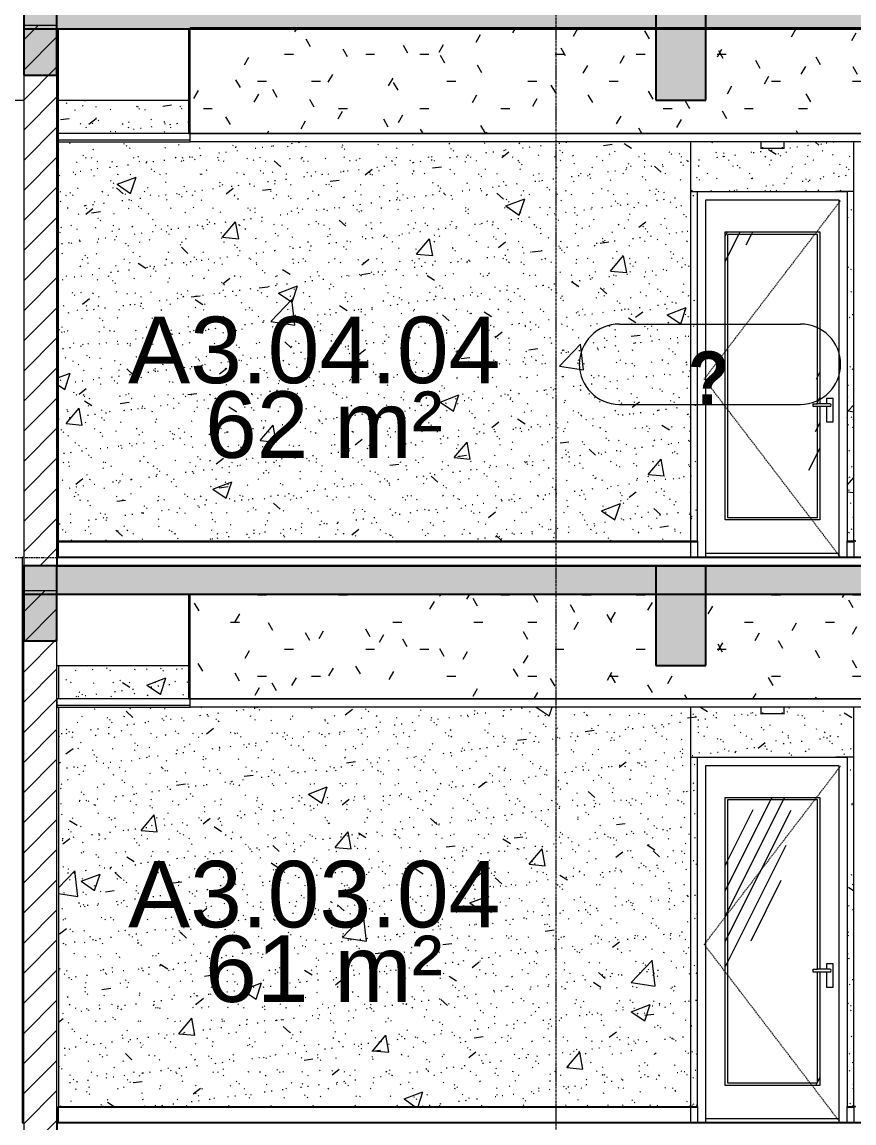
# Model space of a CAD drawing. Header units: millimetres. Extents: x 25061 to 259291, y -8723 to 35400.
# Drawn here: x 118842 to 123842, y 9000 to 15620 of the extents above; entities that cross this region are included whole.
import ezdxf

# ---------------------------------------------------------------- set-up
doc = ezdxf.new("R2010")
doc.units = ezdxf.units.MM
for name, pattern in [('Centre', [31.75, 6.35, -4.7625, 15.875, -4.7625]), ('Dash', [6.35, 3.175, -3.175]), ('Grid Line', [22.225, 12.7, -3.175, 3.175, -3.175])]:
    doc.linetypes.add(name, pattern=pattern)
for name, color, linetype, lineweight in [('0-1', 7, 'Continuous', 5), ('A-AREA-IDEN', 2, 'Continuous', 9), ('A-CLNG', 13, 'Continuous', 9), ('A-CLNG-1', 250, 'Continuous', 18), ('A-CLNG-2', 7, 'Continuous', 9), ('A-CLNG-PATT-2', 9, 'Continuous', 9), ('A-DETL-GENF-HDLN-1', 7, 'Dash', 9), ('A-DETL-GENF-HDLN-2', 1, 'Continuous', 9), ('A-DOOR', 31, 'Continuous', 9), ('A-DOOR-1', 7, 'Continuous', 9), ('A-DOOR-IDEN', 31, 'Continuous', 9), ('A-FLOR-1', 10, 'Continuous', 25), ('A-FLOR-HRAL-1', 253, 'Continuous', 9), ('A-FLOR-LEVL-2', 51, 'Centre', 9), ('A-FLOR-PATT-1', 7, 'Continuous', 9), ('A-WALL-1', 113, 'Continuous', 18), ('A-WALL-PATT-1', 7, 'Continuous', 9), ('A-WALL-PATT-2', 9, 'Continuous', 9), ('A-WALL-PATT-4', 111, 'Continuous', 9), ('E-LITE-EQPM', 33, 'Continuous', 9), ('E-LITE-EQPM-1', 7, 'Continuous', 9), ('I-WALL-1', 250, 'Continuous', 18), ('I-WALL-2', 7, 'Continuous', 9), ('I-WALL-3', 2, 'Continuous', 18), ('S-BEAM-1', 12, 'Continuous', 5), ('S-BEAM-2', 10, 'Continuous', 25), ('S-BEAM-3', 7, 'Continuous', 9), ('S-GRID-1', 1, 'Grid Line', 9)]:
    doc.layers.add(name, color=color, linetype=linetype, lineweight=lineweight)
doc.styles.add('Arial', font='arial.ttf', dxfattribs={"height": 400})
doc.styles.add('Arial_B_1', font='arialbd.ttf', dxfattribs={"width": 0.9, "height": 320})
pattern_1 = [(45, (81080.3, 14125), (-84.8528, 84.8528), [])]
pattern_2 = [(50, (81080.3, 14125), (1165.978, -102.01), [121.92, -1341.12]), (355, (81080.3, 14125), (-225.554, 1222.763), [97.536, -1072.896]), (100.451, (81177.5, 14116.5), (940.433, 1120.746), [103.616, -1139.776]), (46.184, (81080.3, 14450.1), (1734.906, -269.074), [182.88, -2011.68]), (96.636, (81224.9, 14427.7), (1519.38, 1583.536), [155.424, -1709.665]), (351.184, (81080.3, 14450.1), (1519.39, 1583.52), [146.304, -1609.344]), (21, (81242.9, 14368.8), (970.332, -654.498), [121.92, -1341.12]), (326, (81242.9, 14368.8), (395.533, 1178.804), [97.536, -1072.896]), (71.451, (81323.7, 14314.3), (1365.87, 524.296), [103.616, -1139.776]), (37.5, (81080.3, 14125), (19.767, 541.1527), [53.645, -1006.246, 53.645, -1035.507, -1076.96]), (37.5, (81080.3, 14125), (19.767, 541.1527), [-2149.043, 53.645, -1023.315]), (7.5, (81080.3, 14125), (427.646, 641.156), [53.645, -567.334, 53.645, -981.862, -410.464]), (7.5, (81080.3, 14125), (427.646, 641.156), [-1656.486, 53.645, -356.819]), (327.5, (80717.8, 14125), (867.782, -36.665), [53.645, -352.755, 53.645, -1214.323, -1682.496]), (327.5, (80717.8, 14125), (867.782, -36.665), [-1674.368, 53.645, -1628.85]), (317.5, (80555.2, 14125), (948.028, 162.731), [53.645, -474.675, 53.645, -788.416, -1194.816]), (317.5, (80555.2, 14125), (948.028, 162.731), [-1370.38, 53.645, -1141.17])]
pattern_3 = [(37.5, (81080.3, 14125), (-5.1206, 156.61216), [5.364, -118.181, 5.364, -132.812, -132.08]), (37.5, (81080.3, 14125), (-5.1206, 156.61216), [-261.722, 5.364, -126.716]), (7.5, (81080.3, 14125), (143.847, 229.3842), [5.364, -61.285, 5.364, -105.989, -42.672]), (7.5, (81080.3, 14125), (143.847, 229.3842), [-178.003, 5.364, -37.308]), (327.5, (80980.33, 14125), (253.11758, 0.46008), [5.364, -35.276, 5.364, -140.94, -191.008]), (327.5, (80980.33, 14125), (253.11758, 0.46008), [-186.944, 5.364, -185.644]), (317.5, (80980.33, 14125), (244.3381, 71.3376), [5.364, -14.956, 5.364, -90.546, -109.728]), (317.5, (80980.33, 14125), (244.3381, 71.3376), [-116.23, 5.364, -104.364])]
pattern_4 = [(63.435, (81283.5, 14226.6), (-817.87, 2453.59), [1016, -609.6, 1016, -609.6, -1292.49]), (63.435, (81283.5, 14226.6), (-817.87, 2453.59), [-3251.2, 406.4, -886.09]), (63.435, (81232.7, 14277.4), (-817.87, 2453.59), [812.8, -1016, 609.6, -609.6, -1495.69]), (63.435, (81232.7, 14277.4), (-817.87, 2453.59), [-3048, 711.2, -784.49]), (63.435, (81232.7, 14429.8), (-817.87, 2453.59), [609.6, -1219.2, 406.4, -609.6, -1698.89]), (63.435, (81232.7, 14429.8), (-817.87, 2453.59), [-2844.8, 914.4, -784.49]), (63.435, (81385.1, 14277.4), (-817.87, 2453.59), [609.6, -1219.2, 508, -2206.89]), (63.435, (81537.5, 14429.8), (-817.87, 2453.59), [304.8, -1524, 203.2, -2511.69]), (63.435, (81283.5, 14683.8), (-817.87, 2453.59), [203.2, -1524, 203.2, -812.8, -1800.49]), (63.435, (81283.5, 14683.8), (-817.87, 2453.59), [-2743.2, 508, -1292.49]), (63.435, (82197.9, 14531.4), (-817.87, 2453.59), [1016, -1524, 1219.2, -804.81]), (63.435, (82197.9, 14379), (-817.87, 2453.59), [1422.4, -1016, 1524, -601.61]), (63.435, (82299.5, 14429.8), (-817.87, 2453.59), [1625.6, -812.8, 1219.2, -886.09]), (63.435, (82451.9, 14582.2), (-817.87, 2453.59), [1016, -1422.4, 812.8, -1292.49]), (63.435, (82299.5, 14887), (-817.87, 2453.59), [508, -2032, 609.6, -1394.09]), (63.435, (82604.3, 14734.6), (-817.87, 2453.59), [406.4, -2032, 406.4, -1698.89])]
pattern_5 = [(0, (81080.3, 14125), (650.24, 162.56), [53.645, -434.035, 53.645, -434.035, -2600.96]), (0, (81080.3, 14125), (650.24, 162.56), [-975.36, 53.645, -921.715, 53.645, -434.035, -1137.92]), (0, (81080.3, 14125), (650.24, 162.56), [-2438.4, 53.645, -271.475, 53.645, -759.155]), (120, (81324.14, 14206.28), (-465.9011, 481.84436), [53.645, -434.035, 53.645, -3034.995]), (120, (81324.14, 14206.28), (-465.9011, 481.84436), [-541.325, -434.035, 53.645, -921.715, -1625.6]), (120, (81324.14, 14206.28), (-465.9011, 481.84436), [-1950.72, 53.645, -434.035, 53.645, -1084.275]), (120, (81324.14, 14206.28), (-465.9011, 481.84436), [-2492.045, -271.475, 53.645, -759.155]), (240, (81405.42, 14531.4), (-184.3389, -644.40436), [53.645, -434.035, 53.645, -3034.995]), (240, (81405.42, 14531.4), (-184.3389, -644.40436), [-541.325, -434.035, 53.645, -921.715, -1625.6]), (240, (81405.42, 14531.4), (-184.3389, -644.40436), [-1950.72, 53.645, -434.035, 53.645, -1084.275]), (240, (81405.42, 14531.4), (-184.3389, -644.40436), [-2492.045, -271.475, 53.645, -759.155])]
pattern_6 = [(45, (81080.3, 14125), (-90.50967, 90.50967), [])]

# ---------------------------------------------------------------- blocks, each defined once
blk = doc.blocks.new('NCV_TKTC_KET CAU_rvt-1-TKCS_MẶT CẮT 1')
at = {"layer": 'A-FLOR-PATT-1'}
h = blk.add_hatch(color=256, dxfattribs=at)
h.paths.add_polyline_path([(127252.4, 15580), (127252.4, 15750), (118852.4, 15750), (118852.4, 15580), (126740, 15580)])
h.paths.add_polyline_path([(33652.6, 15580), (42052.6, 15580), (42052.6, 15750), (33652.6, 15750)])
h.paths.add_polyline_path([(114352.4, 15580), (114352.4, 15750), (105952.4, 15750), (105952.4, 15580), (113942, 15580)])
h.paths.add_polyline_path([(46552.6, 15580), (54952.6, 15580), (54952.6, 15750), (46552.6, 15750)])
h = blk.add_hatch(color=256, dxfattribs=at)
h.paths.add_polyline_path([(33652.6, 12180), (42052.6, 12180), (42052.6, 12350), (33652.6, 12350), (33652.6, 12183.4)])
h.paths.add_polyline_path([(54751.6, 12180), (54952.6, 12180), (54952.6, 12350), (46552.6, 12350), (46552.6, 12180), (53151.9, 12180)])
h.paths.add_polyline_path([(127252.4, 12180), (127252.4, 12350), (118852.4, 12350), (118852.4, 12180), (126740, 12180)])
h.paths.add_polyline_path([(105952.4, 12180), (114352.4, 12180), (114352.4, 12350), (105952.4, 12350), (105952.4, 12183.4)])
at = {"layer": 'S-BEAM-1'}
for points in [[(119052.5, 15300), (119052.5, 15750), (118852.5, 15750), (118852.5, 15300)], [(122952.5, 15150), (122952.5, 15750), (122652.5, 15750), (122652.5, 15150), (122740.6, 15150)], [(119052.5, 11900), (119052.5, 12350), (118852.5, 12350), (118852.5, 11900)], [(122652.5, 11750), (122952.5, 11750), (122952.5, 12350), (122652.5, 12350), (122652.5, 12183.4)]]:
    blk.add_hatch(color=256, dxfattribs=at).paths.add_polyline_path(points)
at = {"layer": 'A-FLOR-1'}
for p, q in [((118852.4, 15750), (118852.4, 15580)), ((118852.4, 15580), (127252.4, 15580)), ((127252.4, 12350), (118852.4, 12350)), ((118852.4, 12350), (118852.4, 12180)), ((118852.4, 12180), (127252.4, 12180))]:
    blk.add_line(p, q, dxfattribs=at)
at = {"layer": 'S-BEAM-2'}
for p, q in [((118852.5, 15750), (118852.5, 15300)), ((119052.5, 15300), (119052.5, 15750)), ((122652.5, 15750), (122652.5, 15150)), ((122952.5, 15150), (122952.5, 15750)), ((118852.5, 15300), (119052.5, 15300)), ((122652.5, 15150), (122952.5, 15150)), ((119052.5, 12350), (118852.5, 12350)), ((118852.5, 12350), (118852.5, 11900)), ((119052.5, 11900), (119052.5, 12350)), ((122952.5, 12350), (122652.5, 12350)), ((122652.5, 12350), (122652.5, 11750)), ((122952.5, 11750), (122952.5, 12350)), ((118852.5, 11900), (119052.5, 11900)), ((122652.5, 11750), (122952.5, 11750))]:
    blk.add_line(p, q, dxfattribs=at)
at = {"layer": 'S-BEAM-3'}
for p, q in [((118452.5, 15150), (118852.5, 15150)), ((119062.5, 15150), (119842.5, 15150)), ((119052.5, 11750), (119842.5, 11750))]:
    blk.add_line(p, q, dxfattribs=at)
blk = doc.blocks.new('DOOR_CW_01 CANH MO-PANEL KINH - DIG_02-800x2200-CỬA NHÔM KÍNH-401063-TKCS_MẶT CẮT 1')
at = {"layer": 'A-DOOR-1'}
for p, q in [((122862.7, 7800), (122972.7, 7800)), ((122752.7, 5700), (122752.7, 5695)), ((122752.7, 5700), (122752.7, 5695)), ((122752.7, 5700), (122752.7, 5695)), ((122792.7, 5695), (122792.7, 5700)), ((122852.7, 5695), (122852.7, 5700)), ((122852.7, 5695), (122852.7, 5700)), ((122852.7, 5700), (122852.7, 5695))]:
    blk.add_line(p, q, dxfattribs=at)
blk = doc.blocks.new('DOOR_CW_01 CANH MO-PANEL KINH - DIW_01-900x2200-CỬA GỖ VÂN LAMINATE-553375-TKCS_MẶT CẮT 1')
at = {"layer": 'A-DOOR-1'}
for p, q in [((123842.7, 7800), (123732.7, 7800)), ((123852.7, 5695), (123852.7, 5700)), ((123852.7, 5695), (123852.7, 5700)), ((123852.7, 5695), (123852.7, 5700)), ((123912.7, 5695), (123912.7, 5700)), ((123952.7, 5700), (123952.7, 5695)), ((123952.7, 5700), (123952.7, 5695)), ((123952.7, 5695), (123952.7, 5700))]:
    blk.add_line(p, q, dxfattribs=at)
blk = doc.blocks.new('LIC_09 - ĐÈN LED DOWNLIGHT ÂM TRẦN_ P_9W - 6000K - LIC_09 - ĐÈN LED DOWNLIGHT ÂM TRẦN_ P_9W_ ÁNH SÁNG TRẮNG 6000K-517041-TKCS_MẶT CẮT 1')
at = {"layer": 'E-LITE-EQPM-1'}
for p, q in [((123283.1, 8100), (123283.1, 8060)), ((123423.1, 8060), (123423.1, 8100)), ((123424.4, 8060), (123281.7, 8060)), ((123353.1, 8060), (123283.1, 8060)), ((123293.1, 8068), (123293.1, 8065)), ((123423.1, 8060), (123353.1, 8060)), ((123413.1, 8065), (123413.1, 8068))]:
    blk.add_line(p, q, dxfattribs=at)
blk = doc.blocks.new('DOOR_CW_01 CANH MO-PANEL KINH - DIG_01-900x2200-CỬA NHÔM KÍNH-V31-TKCS_MẶT CẮT 1')
at = {"layer": 'A-DETL-GENF-HDLN-2'}
h = blk.add_hatch(dxfattribs=at)
h.set_pattern_fill('FP_13', color=256, style=0, pattern_type=2)
h.set_pattern_definition(pattern_4)
h.paths.add_polyline_path([(123067.5, 12626), (123637.5, 12626), (123637.5, 13307.5), (123622.5, 13307.5), (123622.5, 12641), (123082.5, 12641), (123082.5, 14343), (123622.5, 14343), (123622.5, 13324.5), (123637.5, 13324.5), (123637.5, 14358), (123067.5, 14358), (123067.5, 12641)])
h = blk.add_hatch(dxfattribs=at)
h.set_pattern_fill('FP_13', color=256, style=0, pattern_type=2)
h.set_pattern_definition(pattern_4)
h.paths.add_polyline_path([(123082.5, 12641), (123622.5, 12641), (123622.5, 13307.5), (123596.7, 13307.5), (123596.7, 13324.5), (123622.5, 13324.5), (123622.5, 14343), (123082.5, 14343)])
at = {"layer": 'A-DETL-GENF-HDLN-1'}
for p, q in [((122942.5, 13473.5), (123762.5, 14547)), ((123762.5, 12400), (122942.5, 13473.5))]:
    blk.add_line(p, q, dxfattribs=at)
at = {"layer": 'A-DOOR-1'}
for p, q in [((122952.5, 12400), (122952.5, 14550)), ((122952.5, 14550), (123752.5, 14550)), ((123752.5, 14550), (123752.5, 12400)), ((123067.5, 14358), (123637.5, 14358)), ((123067.5, 12626), (123067.5, 14358)), ((123622.5, 14343), (123082.5, 14343)), ((123082.5, 14343), (123082.5, 12641)), ((123622.5, 13324.5), (123622.5, 14343)), ((123637.5, 14358), (123637.5, 13324.5)), ((123596.7, 13324.5), (123622.5, 13324.5)), ((123596.7, 13307.5), (123596.7, 13324.5)), ((123622.5, 13307.5), (123596.7, 13307.5)), ((123697.5, 13324.5), (123622.5, 13324.5)), ((123622.5, 12641), (123622.5, 13307.5)), ((123697.5, 13307.5), (123622.5, 13307.5)), ((123637.5, 13307.5), (123637.5, 12626)), ((123677.7, 13356), (123677.7, 13324.5)), ((123717.3, 13356), (123677.7, 13356)), ((123677.7, 13307.5), (123677.7, 13216)), ((123717.3, 13216), (123717.3, 13356)), ((123677.7, 13216), (123717.3, 13216)), ((123637.5, 12626), (123067.5, 12626)), ((123082.5, 12641), (123622.5, 12641)), ((122902.5, 12500), (122902.5, 12495)), ((123802.5, 12495), (123802.5, 12500)), ((122952.5, 12426), (123752.5, 12426))]:
    blk.add_line(p, q, dxfattribs=at)
for start, end in [(0, 90), (270, 0)]:
    blk.add_arc((123697.5, 13316), 8.5, start, end, dxfattribs=at)
blk = doc.blocks.new('Railing - Railing-915991-TKCS_MẶT CẮT 1')
at = {"layer": 'A-FLOR-HRAL-1'}
for p, q in [((119062.5, 12495), (119052.5, 12495)), ((119052.5, 12495), (119052.5, 12400)), ((119062.5, 12400), (119062.5, 12495)), ((119062.5, 12495), (122862.5, 12495)), ((122862.5, 12400), (122862.5, 12495)), ((119052.5, 12400), (119062.5, 12400))]:
    blk.add_line(p, q, dxfattribs=at)
blk = doc.blocks.new('Railing - Railing-V38-TKCS_MẶT CẮT 1')
at = {"layer": 'A-FLOR-HRAL-1'}
for p, q in [((122862.5, 12495), (122902.5, 12495)), ((122902.5, 12495), (122902.5, 12400))]:
    blk.add_line(p, q, dxfattribs=at)
blk = doc.blocks.new('Railing - Railing-V39-TKCS_MẶT CẮT 1')
at = {"layer": 'A-FLOR-HRAL-1'}
for p, q in [((123802.5, 12400), (123802.5, 12495)), ((123802.5, 12495), (123842.5, 12495)), ((123842.5, 12495), (123842.5, 12400))]:
    blk.add_line(p, q, dxfattribs=at)
blk = doc.blocks.new('CL_01-VÁCH DỰNG THẠCH CAO CĂN HỘ LOẠI 1-5A4 - CL_01-VÁCH DỰNG THẠCH CAO CĂN HỘ LOẠI 1A-5-V40-TKCS_MẶT CẮT 1')
at = {"layer": 'A-CLNG-PATT-2'}
h = blk.add_hatch(dxfattribs=at)
h.set_pattern_fill('FP_1', color=256, style=0, pattern_type=2)
h.set_pattern_definition(pattern_5)
h.paths.add_polyline_path([(125452.5, 14950), (125452.6, 14950), (125452.5, 15580), (122952.5, 15580), (122952.5, 15150), (122652.5, 15150), (122652.5, 15580), (119852.5, 15580), (119852.5, 14950), (125140.2, 14950)])
at = {"layer": 'A-CLNG-1'}
for p, q in [((119852.5, 15580), (119842.5, 15580)), ((119842.5, 15580), (119842.5, 14950)), ((119852.5, 14950), (119852.5, 15580)), ((125462.6, 15580), (125452.6, 15580)), ((125452.6, 15580), (125452.6, 14950)), ((125462.6, 14950), (125462.6, 15580)), ((119842.5, 14950), (119852.5, 14950)), ((125452.6, 14950), (125462.6, 14950))]:
    blk.add_line(p, q, dxfattribs=at)
at = {"layer": 'A-CLNG-2'}
blk.add_line((125452.5, 14950), (119852.5, 14950), dxfattribs=at)
blk = doc.blocks.new('NCV_TKTC_TANG 3 - 4_rvt-1-TKCS_MẶT CẮT 1')
at = {"layer": 'A-WALL-PATT-1'}
h = blk.add_hatch(dxfattribs=at)
h.set_pattern_fill('FP_3', color=256, style=0, pattern_type=2)
h.set_pattern_definition(pattern_1)
h.paths.add_polyline_path([(119062.5, 12500), (119062.5, 15580), (119052.5, 15580), (119052.5, 12500)])
at = {"layer": 'A-WALL-PATT-2'}
h = blk.add_hatch(dxfattribs=at)
h.set_pattern_fill('FP_4', color=256, style=0, pattern_type=2)
h.set_pattern_definition(pattern_2)
h.paths.add_polyline_path([(119062.5, 12500), (122862.5, 12500), (122862.5, 14900), (119062.5, 14900), (119062.5, 14616.3)])
h.paths.add_polyline_path([(119842.5, 14950), (119842.5, 15150), (119062.5, 15150), (119062.5, 14950)])
h = blk.add_hatch(dxfattribs=at)
h.set_pattern_fill('FP_5', color=256, style=0, pattern_type=2)
h.set_pattern_definition(pattern_3)
h.paths.add_polyline_path([(119062.5, 12500), (122862.5, 12500), (122862.5, 14900), (119062.5, 14900), (119062.5, 14616.3)])
h.paths.add_polyline_path([(119842.5, 14950), (119842.5, 15150), (119062.5, 15150), (119062.5, 14950)])
h = blk.add_hatch(dxfattribs=at)
h.set_pattern_fill('FP_4', color=256, style=0, pattern_type=2)
h.set_pattern_definition(pattern_2)
h.paths.add_polyline_path([(123842.5, 12500), (123842.5, 14900), (123422.8, 14900), (123422.8, 14860), (123282.8, 14860), (123282.8, 14900), (122862.5, 14900), (122862.5, 12500), (122902.5, 12500), (122902.5, 14600), (123802.5, 14600), (123802.5, 12500)])
h = blk.add_hatch(dxfattribs=at)
h.set_pattern_fill('FP_5', color=256, style=0, pattern_type=2)
h.set_pattern_definition(pattern_3)
h.paths.add_polyline_path([(123842.5, 12500), (123842.5, 14900), (123422.8, 14900), (123422.8, 14860), (123282.8, 14860), (123282.8, 14900), (122862.5, 14900), (122862.5, 12500), (122902.5, 12500), (122902.5, 14600), (123802.5, 14600), (123802.5, 12500)])
at = {"layer": 'A-CLNG-1'}
for p, q in [((125452.5, 15585), (119852.5, 15585)), ((119852.5, 15585), (119852.5, 15580)), ((119852.5, 15580), (125452.5, 15580)), ((119852.5, 14950), (119052.5, 14950)), ((119052.5, 14950), (119052.5, 14900)), ((119052.5, 14900), (119852.5, 14900)), ((119852.5, 14900), (119852.5, 14950))]:
    blk.add_line(p, q, dxfattribs=at)
at = {"layer": 'A-CLNG-2'}
for p, q in [((119852.5, 14910), (119052.5, 14910)), ((119852.5, 14950), (125452.5, 14950)), ((125452.5, 14900), (119852.5, 14900))]:
    blk.add_line(p, q, dxfattribs=at)
at = {"layer": 'A-FLOR-1'}
for p, q in [((125852.5, 12400), (119052.5, 12400)), ((119052.5, 12400), (119052.5, 12350)), ((119052.5, 12350), (125852.5, 12350))]:
    blk.add_line(p, q, dxfattribs=at)
at = {"layer": 'I-WALL-1'}
for p, q in [((119062.5, 15580), (119052.5, 15580)), ((119052.5, 15580), (119052.5, 12500)), ((119062.5, 12500), (119062.5, 15580)), ((119052.5, 12500), (119062.5, 12500))]:
    blk.add_line(p, q, dxfattribs=at)
at = {"layer": 'I-WALL-2'}
for p, q in [((122862.5, 12500), (122862.5, 14900)), ((123842.5, 12500), (123842.5, 14900)), ((122902.5, 12500), (122902.5, 14600)), ((122902.5, 14600), (123802.5, 14600)), ((123802.5, 14600), (123802.5, 12500)), ((119062.5, 12500), (122862.5, 12500)), ((122862.5, 12500), (122902.5, 12500)), ((123802.5, 12500), (123842.5, 12500)), ((123852.5, 12500), (123842.5, 12500))]:
    blk.add_line(p, q, dxfattribs=at)
at = {"layer": ''}
for name in ['Railing - Railing-915991-TKCS_MẶT CẮT 1', 'Railing - Railing-V38-TKCS_MẶT CẮT 1', 'Railing - Railing-V39-TKCS_MẶT CẮT 1']:
    blk.add_blockref(name, (0, 0), dxfattribs=at)
at = {"layer": 'A-CLNG'}
blk.add_blockref('CL_01-VÁCH DỰNG THẠCH CAO CĂN HỘ LOẠI 1-5A4 - CL_01-VÁCH DỰNG THẠCH CAO CĂN HỘ LOẠI 1A-5-V40-TKCS_MẶT CẮT 1', (0, 0), dxfattribs=at)
at = {"layer": 'A-DOOR'}
for name, p in [('DOOR_CW_01 CANH MO-PANEL KINH - DIG_02-800x2200-CỬA NHÔM KÍNH-401063-TKCS_MẶT CẮT 1', (-0.2, 6800)), ('DOOR_CW_01 CANH MO-PANEL KINH - DIW_01-900x2200-CỬA GỖ VÂN LAMINATE-553375-TKCS_MẶT CẮT 1', (-0.2, 6800)), ('DOOR_CW_01 CANH MO-PANEL KINH - DIG_01-900x2200-CỬA NHÔM KÍNH-V31-TKCS_MẶT CẮT 1', (0, 0))]:
    blk.add_blockref(name, p, dxfattribs=at)
at = {"layer": 'E-LITE-EQPM'}
blk.add_blockref('LIC_09 - ĐÈN LED DOWNLIGHT ÂM TRẦN_ P_9W - 6000K - LIC_09 - ĐÈN LED DOWNLIGHT ÂM TRẦN_ P_9W_ ÁNH SÁNG TRẮNG 6000K-517041-TKCS_MẶT CẮT 1', (-0.2, 6800), dxfattribs=at)
blk = doc.blocks.new('DOOR_CW_01 CANH MO-PANEL KINH - DIG_01-900x2200-CỬA NHÔM KÍNH-V96-TKCS_MẶT CẮT 1')
at = {"layer": 'A-DETL-GENF-HDLN-2'}
h = blk.add_hatch(dxfattribs=at)
h.set_pattern_fill('FP_13', color=256, style=0, pattern_type=2)
h.set_pattern_definition(pattern_4)
h.paths.add_polyline_path([(123067.5, 9226), (123637.5, 9226), (123637.5, 9907.5), (123622.5, 9907.5), (123622.5, 9241), (123082.5, 9241), (123082.5, 10943), (123622.5, 10943), (123622.5, 9924.5), (123637.5, 9924.5), (123637.5, 10958), (123067.5, 10958), (123067.5, 9241)])
h = blk.add_hatch(dxfattribs=at)
h.set_pattern_fill('FP_13', color=256, style=0, pattern_type=2)
h.set_pattern_definition(pattern_4)
h.paths.add_polyline_path([(123540.5, 9241), (123622.5, 9241), (123622.5, 9907.5), (123596.7, 9907.5), (123596.7, 9924.5), (123622.5, 9924.5), (123622.5, 10943), (123082.5, 10943), (123082.5, 9241)])
at = {"layer": 'A-DETL-GENF-HDLN-1'}
for p, q in [((122942.5, 10073.5), (123762.5, 11147)), ((123762.5, 9000), (122942.5, 10073.5))]:
    blk.add_line(p, q, dxfattribs=at)
at = {"layer": 'A-DOOR-1'}
for p, q in [((122952.5, 9000), (122952.5, 11150)), ((122952.5, 11150), (123752.5, 11150)), ((123752.5, 11150), (123752.5, 9000)), ((123067.5, 10958), (123637.5, 10958)), ((123067.5, 9226), (123067.5, 10958)), ((123622.5, 10943), (123082.5, 10943)), ((123082.5, 10943), (123082.5, 9241)), ((123622.5, 9924.5), (123622.5, 10943)), ((123637.5, 10958), (123637.5, 9924.5)), ((123677.7, 9956), (123677.7, 9924.5)), ((123717.3, 9956), (123677.7, 9956)), ((123717.3, 9816), (123717.3, 9956)), ((123596.7, 9924.5), (123622.5, 9924.5)), ((123596.7, 9907.5), (123596.7, 9924.5)), ((123622.5, 9907.5), (123596.7, 9907.5)), ((123697.5, 9924.5), (123622.5, 9924.5)), ((123622.5, 9241), (123622.5, 9907.5)), ((123697.5, 9907.5), (123622.5, 9907.5)), ((123637.5, 9907.5), (123637.5, 9226)), ((123677.7, 9907.5), (123677.7, 9816)), ((123677.7, 9816), (123717.3, 9816)), ((123637.5, 9226), (123067.5, 9226)), ((123082.5, 9241), (123622.5, 9241)), ((122902.5, 9100), (122902.5, 9095)), ((123802.5, 9095), (123802.5, 9100)), ((122952.5, 9026), (123752.5, 9026))]:
    blk.add_line(p, q, dxfattribs=at)
for start, end in [(0, 90), (270, 0)]:
    blk.add_arc((123697.5, 9916), 8.5, start, end, dxfattribs=at)
blk = doc.blocks.new('CL_01-VÁCH DỰNG THẠCH CAO CĂN HỘ LOẠI 1-5A4 - CL_01-VÁCH DỰNG THẠCH CAO CĂN HỘ LOẠI 1A-5-V101-TKCS_MẶT CẮT 1')
at = {"layer": 'A-CLNG-PATT-2'}
h = blk.add_hatch(dxfattribs=at)
h.set_pattern_fill('FP_1', color=256, style=0, pattern_type=2)
h.set_pattern_definition(pattern_5)
h.paths.add_polyline_path([(125452.6, 11550), (125452.5, 12180), (122952.5, 12180), (122952.5, 11750), (122652.5, 11750), (122652.5, 12180), (119852.5, 12180), (119852.5, 11550), (125452.5, 11550)])
at = {"layer": 'A-CLNG-1'}
for p, q in [((119852.5, 12180), (119842.5, 12180)), ((119842.5, 12180), (119842.5, 11550)), ((119852.5, 11550), (119852.5, 12180)), ((125462.6, 12180), (125452.6, 12180)), ((125452.6, 12180), (125452.6, 11550)), ((125462.6, 11550), (125462.6, 12180)), ((119842.5, 11550), (119852.5, 11550)), ((125452.6, 11550), (125462.6, 11550))]:
    blk.add_line(p, q, dxfattribs=at)
at = {"layer": 'A-CLNG-2'}
blk.add_line((125452.5, 11550), (119852.5, 11550), dxfattribs=at)
blk = doc.blocks.new('NCV_TKTC_TANG 3 - 4_rvt-2-TKCS_MẶT CẮT 1')
at = {"layer": 'A-WALL-PATT-2'}
h = blk.add_hatch(dxfattribs=at)
h.set_pattern_fill('FP_4', color=256, style=0, pattern_type=2)
h.set_pattern_definition(pattern_2)
h.paths.add_polyline_path([(119062.5, 9100), (122862.5, 9100), (122862.5, 11500), (119062.5, 11500), (119062.5, 9142.3)])
h.paths.add_polyline_path([(119062.5, 11550), (119842.5, 11550), (119842.5, 11750), (119062.5, 11750)])
h = blk.add_hatch(dxfattribs=at)
h.set_pattern_fill('FP_5', color=256, style=0, pattern_type=2)
h.set_pattern_definition(pattern_3)
h.paths.add_polyline_path([(119062.5, 9100), (122862.5, 9100), (122862.5, 11500), (119062.5, 11500), (119062.5, 9142.3)])
h.paths.add_polyline_path([(119062.5, 11550), (119842.5, 11550), (119842.5, 11750), (119062.5, 11750)])
h = blk.add_hatch(dxfattribs=at)
h.set_pattern_fill('FP_4', color=256, style=0, pattern_type=2)
h.set_pattern_definition(pattern_2)
h.paths.add_polyline_path([(122902.5, 9100), (122902.5, 11200), (123802.5, 11200), (123802.5, 9100), (123842.5, 9100), (123842.5, 11500), (123422.8, 11500), (123422.8, 11460), (123282.8, 11460), (123282.8, 11500), (122862.5, 11500), (122862.5, 9100)])
h = blk.add_hatch(dxfattribs=at)
h.set_pattern_fill('FP_5', color=256, style=0, pattern_type=2)
h.set_pattern_definition(pattern_3)
h.paths.add_polyline_path([(122902.5, 9100), (122902.5, 11200), (123802.5, 11200), (123802.5, 9100), (123842.5, 9100), (123842.5, 11500), (123422.8, 11500), (123422.8, 11460), (123282.8, 11460), (123282.8, 11500), (122862.5, 11500), (122862.5, 9100)])
at = {"layer": 'A-CLNG-1'}
for p, q in [((119852.5, 11550), (119052.5, 11550)), ((119052.5, 11550), (119052.5, 11500)), ((119852.5, 11500), (119852.5, 11550)), ((119052.5, 11500), (119852.5, 11500))]:
    blk.add_line(p, q, dxfattribs=at)
at = {"layer": 'A-CLNG-2'}
for p, q in [((119852.5, 11550), (125452.5, 11550)), ((119852.5, 11510), (119052.5, 11510)), ((125452.5, 11500), (119852.5, 11500))]:
    blk.add_line(p, q, dxfattribs=at)
at = {"layer": 'A-FLOR-1'}
for p, q in [((125852.5, 9000), (119052.5, 9000)), ((119052.5, 9000), (119052.5, 8950))]:
    blk.add_line(p, q, dxfattribs=at)
at = {"layer": 'I-WALL-2'}
for p, q in [((119062.5, 11750), (119062.5, 11550)), ((119062.5, 11500.1), (119062.5, 9100)), ((122862.5, 9100), (122862.5, 11500)), ((123842.5, 9100), (123842.5, 11500)), ((122902.5, 9100), (122902.5, 11200)), ((122902.5, 11200), (123802.5, 11200)), ((123802.5, 11200), (123802.5, 9100)), ((119062.5, 9100), (122862.5, 9100)), ((122862.5, 9100), (122902.5, 9100)), ((123802.5, 9100), (123842.5, 9100)), ((123852.5, 9100), (123842.5, 9100))]:
    blk.add_line(p, q, dxfattribs=at)
at = {"layer": ''}
for name in ['Railing - Railing-915991-TKCS_MẶT CẮT 1', 'Railing - Railing-V38-TKCS_MẶT CẮT 1', 'Railing - Railing-V39-TKCS_MẶT CẮT 1']:
    blk.add_blockref(name, (0, -3400), dxfattribs=at)
at = {"layer": 'A-CLNG'}
blk.add_blockref('CL_01-VÁCH DỰNG THẠCH CAO CĂN HỘ LOẠI 1-5A4 - CL_01-VÁCH DỰNG THẠCH CAO CĂN HỘ LOẠI 1A-5-V101-TKCS_MẶT CẮT 1', (0, 0), dxfattribs=at)
at = {"layer": 'A-DOOR'}
for name, p in [('DOOR_CW_01 CANH MO-PANEL KINH - DIG_02-800x2200-CỬA NHÔM KÍNH-401063-TKCS_MẶT CẮT 1', (-0.2, 3400)), ('DOOR_CW_01 CANH MO-PANEL KINH - DIW_01-900x2200-CỬA GỖ VÂN LAMINATE-553375-TKCS_MẶT CẮT 1', (-0.2, 3400)), ('DOOR_CW_01 CANH MO-PANEL KINH - DIG_01-900x2200-CỬA NHÔM KÍNH-V96-TKCS_MẶT CẮT 1', (0, 0))]:
    blk.add_blockref(name, p, dxfattribs=at)
at = {"layer": 'E-LITE-EQPM'}
blk.add_blockref('LIC_09 - ĐÈN LED DOWNLIGHT ÂM TRẦN_ P_9W - 6000K - LIC_09 - ĐÈN LED DOWNLIGHT ÂM TRẦN_ P_9W_ ÁNH SÁNG TRẮNG 6000K-517041-TKCS_MẶT CẮT 1', (-0.2, 3400), dxfattribs=at)
blk = doc.blocks.new('STN_Door Tag - STN_Door Tag-1788670-TKCS_MẶT CẮT 1')
at = {"layer": 'A-DOOR-IDEN'}
for p, q in [((37398.9, 27404.1), (38487, 27404.1)), ((37398.9, 26921.1), (38487, 26921.1))]:
    blk.add_line(p, q, dxfattribs=at)
for centre, start, end in [((37398.9, 27162.6), 90, 270), ((38487, 27162.6), 270, 90)]:
    blk.add_arc(centre, 241.5, start, end, dxfattribs=at)

msp = doc.modelspace()

# ---------------------------------------------------------------- hatches: boundary and pattern name
at = {"layer": 'A-WALL-PATT-4'}
h = msp.add_hatch(dxfattribs=at)
h.set_pattern_fill('FP_8', color=256, style=0, pattern_type=2)
h.set_pattern_definition(pattern_6)
h.paths.add_polyline_path([(119052.5, 12350), (119052.5, 15600), (118852.5, 15600), (118852.5, 12350)])
h = msp.add_hatch(dxfattribs=at)
h.set_pattern_fill('FP_3', color=256, style=0, pattern_type=2)
h.set_pattern_definition(pattern_1)
h.paths.add_polyline_path([(118842.5, 9000), (118852.5, 9000), (118852.5, 12400), (118842.5, 12400), (118842.5, 9142.3)])
h = msp.add_hatch(dxfattribs=at)
h.set_pattern_fill('FP_8', color=256, style=0, pattern_type=2)
h.set_pattern_definition(pattern_6)
h.paths.add_polyline_path([(118852.5, 8950), (119052.5, 8950), (119052.5, 12200), (118852.5, 12200), (118852.5, 9142.3)])

# ---------------------------------------------------------------- linework, layer by layer
at = {"layer": 'A-FLOR-LEVL-2'}
msp.add_line((25061.1, 12400), (134152.6, 12400), dxfattribs=at)
at = {"layer": 'A-WALL-1'}
for p, q in [((118852.5, 15600), (118852.5, 12350)), ((119052.5, 15600), (118852.5, 15600)), ((119052.5, 12350), (119052.5, 15600)), ((118852.5, 12350), (119052.5, 12350)), ((119052.5, 12200), (118852.5, 12200)), ((119052.5, 8950), (119052.5, 12200)), ((118852.5, 9000), (118852.5, 8950))]:
    msp.add_line(p, q, dxfattribs=at)
at = {"layer": 'I-WALL-3'}
for p, q in [((118842.5, 12400), (118842.5, 9000)), ((118852.5, 12400), (118842.5, 12400)), ((118852.5, 9000), (118852.5, 12350)), ((118842.5, 9000), (118852.5, 9000))]:
    msp.add_line(p, q, dxfattribs=at)
at = {"layer": 'S-GRID-1'}
msp.add_line((122052.6, -3283.1), (122052.6, 30285.9), dxfattribs=at)

# ---------------------------------------------------------------- block references
at = {"layer": '0-1'}
for name in ['NCV_TKTC_KET CAU_rvt-1-TKCS_MẶT CẮT 1', 'NCV_TKTC_TANG 3 - 4_rvt-1-TKCS_MẶT CẮT 1', 'NCV_TKTC_TANG 3 - 4_rvt-2-TKCS_MẶT CẮT 1']:
    msp.add_blockref(name, (0, 0), dxfattribs=at)
at = {"layer": 'A-DOOR-IDEN'}
msp.add_blockref('STN_Door Tag - STN_Door Tag-1788670-TKCS_MẶT CẮT 1', (85034, -13600), dxfattribs=at)

# ---------------------------------------------------------------- texts
at = {"layer": 'A-AREA-IDEN', "char_height": 400, "line_spacing_factor": 0.936439, "style": 'Arial'}
for s, insert, width, attachment_point in [('\\pt8,16,24,32,40,48,56,64,72,80,88,96,104,112,120,128,136,144,152,160,168,176,184,192,200,208,216,224,232,240,248,256;A3.04.04', (120598.8, 13442.5), 2233.6, 8), ('\\pt8,16,24,32,40,48,56,64,72,80,88,96,104,112,120,128,136,144,152,160,168,176,184,192,200,208,216,224,232,240,248,256;62 m²', (120656.8, 13196.6), 1449.6, 5), ('\\pt8,16,24,32,40,48,56,64,72,80,88,96,104,112,120,128,136,144,152,160,168,176,184,192,200,208,216,224,232,240,248,256;A3.03.04', (120598.8, 10170.5), 2233.6, 8), ('\\pt8,16,24,32,40,48,56,64,72,80,88,96,104,112,120,128,136,144,152,160,168,176,184,192,200,208,216,224,232,240,248,256;61 m²', (120656.8, 9924.7), 1449.6, 5)]:
    msp.add_mtext(s, dxfattribs=dict(at, insert=insert, width=width, attachment_point=attachment_point))
at = {"layer": 'A-DOOR-IDEN', "insert": (122968.8, 13479.6), "char_height": 320, "width": 257.76, "attachment_point": 5, "line_spacing_factor": 0.936439, "style": 'Arial_B_1'}
msp.add_mtext('\\pt7.2,14.4,21.6,28.8,36,43.2,50.4,57.6,64.8,72,79.2,86.4,93.6,100.8,108,115.2,122.4,129.6,136.8,144,151.2,158.4,165.6,172.8,180,187.2,194.4,201.6,208.8,216,223.2,230.4;?', dxfattribs=at)

doc.saveas('drawing.dxf')
